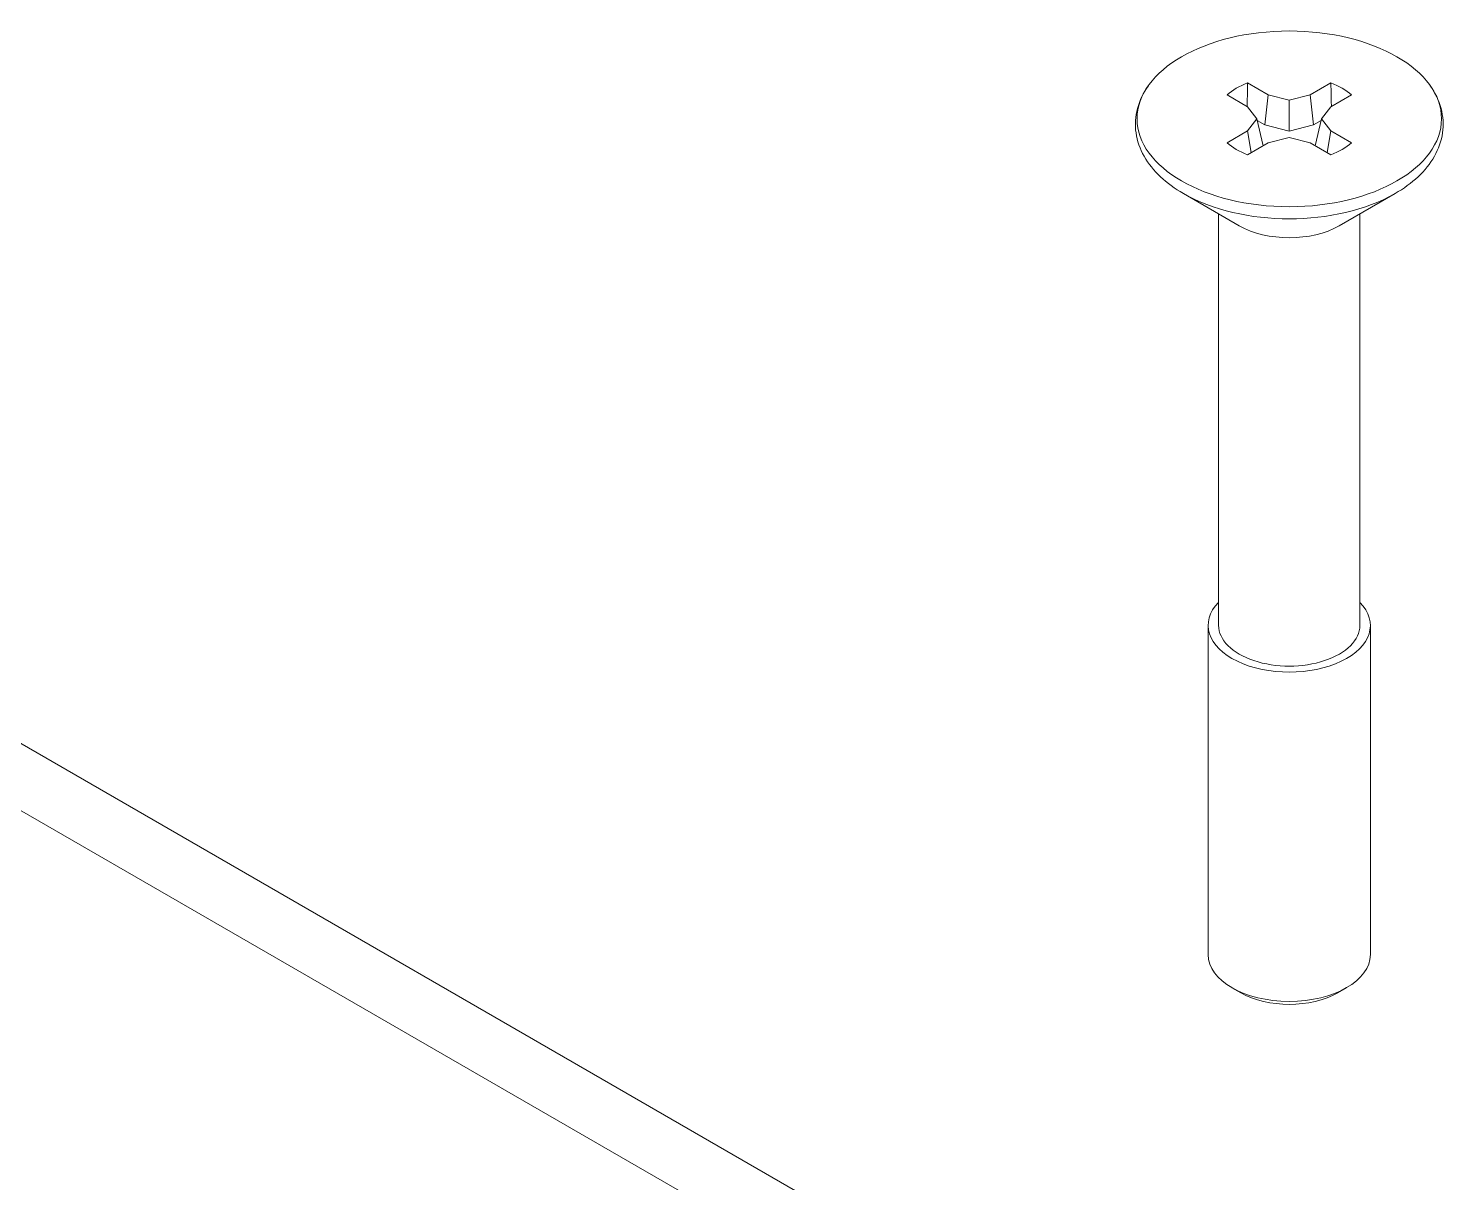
# Model space of a CAD drawing. Header units: millimetres. Extents: x 13 to 608, y 13 to 467.
# Drawn here: x 488.54 to 522.57, y 348.95 to 376.72 of the extents above; entities that cross this region are included whole.
import ezdxf

# ---------------------------------------------------------------- set-up
doc = ezdxf.new("R2010")
doc.units = ezdxf.units.MM
doc.header["$LTSCALE"] = 2.222222
doc.layers.add('Visible (ANSI)', color=7, linetype='Continuous', lineweight=9)
doc.layers.add('Visible Narrow (ANSI)', color=7, linetype='Continuous', lineweight=9)

msp = doc.modelspace()

# ---------------------------------------------------------------- linework, layer by layer
at = {"layer": 'Visible (ANSI)'}
for p, q in [((517.86, 375.406), (518.355, 375.121)), ((519.367, 375.121), (519.862, 375.406)), ((517.86, 374.835), (517.365, 375.121)), ((518.355, 375.121), (518.274, 374.399)), ((518.355, 375.121), (518.861, 374.992)), ((518.861, 374.992), (519.367, 375.121)), ((519.367, 375.121), (519.448, 374.399)), ((520.357, 375.121), (519.862, 374.835)), ((518.084, 374.543), (517.86, 374.835)), ((518.861, 374.992), (518.861, 374.25)), ((519.862, 374.835), (519.639, 374.543)), ((517.86, 374.251), (518.084, 374.543)), ((518.084, 374.543), (518.236, 373.896)), ((518.093, 374.504), (518.274, 374.399)), ((518.274, 374.399), (518.861, 374.25)), ((518.861, 374.25), (519.448, 374.399)), ((519.448, 374.399), (519.63, 374.504)), ((519.639, 374.543), (519.487, 373.896)), ((519.639, 374.543), (519.862, 374.251)), ((517.365, 373.965), (517.86, 374.251)), ((517.86, 374.251), (517.948, 373.73)), ((518.861, 374.094), (518.355, 373.965)), ((519.367, 373.965), (518.861, 374.094)), ((519.862, 374.251), (519.774, 373.73)), ((519.862, 374.251), (520.357, 373.965)), ((518.355, 373.965), (517.86, 373.679)), ((519.862, 373.679), (519.367, 373.965)), ((517.659, 371.971), (516.315, 372.747)), ((520.063, 371.971), (521.407, 372.747)), ((517.161, 372.258), (517.161, 362.361)), ((520.561, 372.258), (520.561, 362.361)), ((516.911, 362.361), (516.911, 354.441)), ((520.811, 362.361), (520.811, 354.441)), ((517.695, 353.522), (517.482, 353.644)), ((520.028, 353.522), (520.24, 353.644))]:
    msp.add_line(p, q, dxfattribs=at)
msp.add_ellipse((518.861, 374.543), major_axis=(-3.66, 0), ratio=0.57735, dxfattribs=at)
for centre, major_axis, start_param, end_param in [((518.861, 374.543), (1.8, 0), 2.160503, 2.551886), ((518.861, 374.543), (1.8, 0), 0.589707, 0.981089), ((518.861, 374.543), (-1.8, 0), 0.589707, 0.981089), ((518.861, 374.543), (-1.8, 0), 2.160503, 2.551886), ((518.861, 372.665), (-1.7, 0), 0.785398, 2.356194), ((518.861, 362.361), (1.95, 0), 2.629651, 6.795127), ((518.861, 362.361), (-1.7, 0), 0, 3.141593), ((518.861, 354.441), (1.95, 0), 3.141593, 6.283185), ((518.861, 354.196), (1.65, 0), 3.926991, 5.497787)]:
    msp.add_ellipse(centre, major_axis=major_axis, ratio=0.57735, start_param=start_param, end_param=end_param, dxfattribs=at)
for points in [[(517.849, 374.842), (517.854, 375.117), (517.86, 375.406)], [(519.874, 374.842), (519.869, 375.117), (519.862, 375.406)]]:
    msp.add_open_spline(points, degree=2, dxfattribs=at)
for points, knots in [([(516.315, 372.747), (516.109, 372.866), (515.924, 373), (515.606, 373.299), (515.473, 373.464), (515.271, 373.82), (515.204, 374.011), (515.148, 374.403), (515.161, 374.603), (515.263, 374.988), (515.353, 375.172), (515.473, 375.341)], [1.570796, 1.570796, 1.570796, 1.570796, 1.805395, 1.805395, 2.039994, 2.039994, 2.274592, 2.274592, 2.509191, 2.509191, 2.74379, 2.74379, 2.74379, 2.74379]), ([(522.25, 375.341), (522.37, 375.172), (522.459, 374.988), (522.562, 374.603), (522.575, 374.403), (522.519, 374.011), (522.451, 373.82), (522.25, 373.464), (522.117, 373.299), (521.798, 373), (521.613, 372.866), (521.407, 372.747)], [5.110192, 5.110192, 5.110192, 5.110192, 5.344791, 5.344791, 5.579389, 5.579389, 5.813988, 5.813988, 6.048587, 6.048587, 6.283185, 6.283185, 6.283185, 6.283185])]:
    msp.add_open_spline(points, degree=3, knots=knots, dxfattribs=at)
at = {"layer": 'Visible Narrow (ANSI)'}
for p, q in [((435.68, 389.932), (515.327, 343.947)), ((514.62, 342.744), (434.973, 388.728))]:
    msp.add_line(p, q, dxfattribs=at)
msp.add_ellipse((518.861, 374.217), major_axis=(-3.601, 0), ratio=0.57735, start_param=0.785398, end_param=2.356194, dxfattribs=at)

doc.saveas('drawing.dxf')
